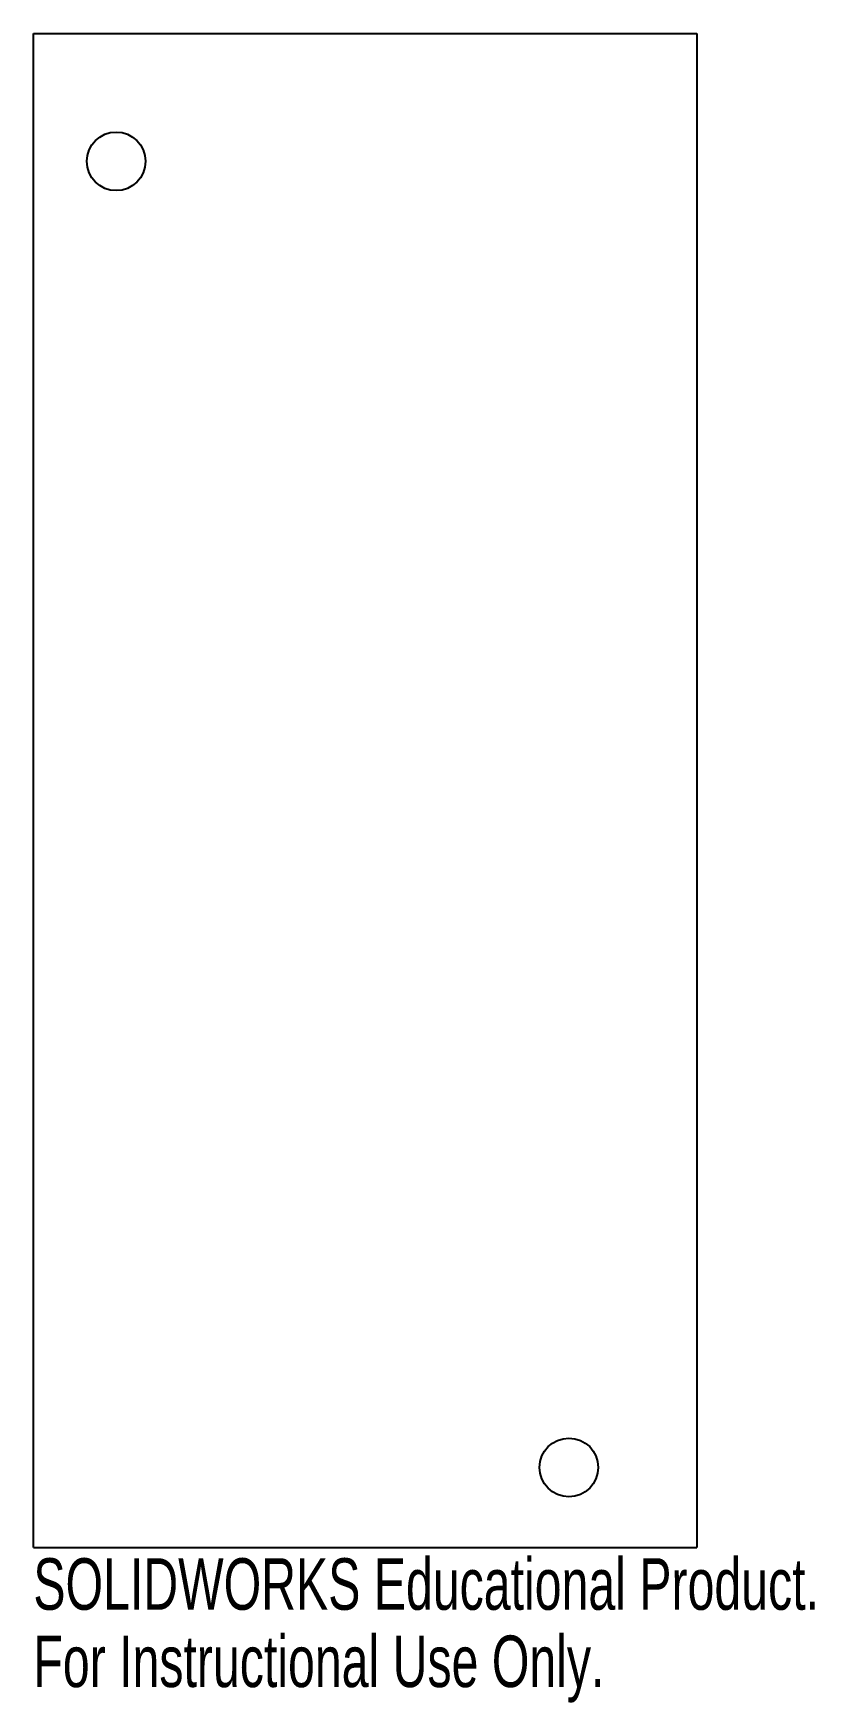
# Model space of a CAD drawing. Header units: millimetres. Extents: x -71 to 2, y -161 to -4.
import ezdxf

# ---------------------------------------------------------------- set-up
doc = ezdxf.new("R2010")
doc.units = ezdxf.units.MM
doc.styles.add('SLDTEXTSTYLE0', font='TXT', dxfattribs={"width": 0.7})

msp = doc.modelspace()

# ---------------------------------------------------------------- linework, layer by layer
at = {"color": 7, "linetype": 'Continuous', "lineweight": 25}
for p, q in [((-71.35, -4), (-9.12, -4)), ((-71.35, -146), (-71.35, -4)), ((-9.12, -4), (-9.12, -146)), ((-71.35, -146), (-9.12, -146))]:
    msp.add_line(p, q, dxfattribs=at)
for centre in [(-63.58, -16), (-21.12, -138.5)]:
    msp.add_circle(centre, 2.75, dxfattribs=at)

# ---------------------------------------------------------------- texts
at = {"color": 7, "linetype": 'Continuous', "char_height": 4.8336, "attachment_point": 1, "style": 'SLDTEXTSTYLE0'}
for s, insert in [('SOLIDWORKS Educational Product.', (-71.35, -147.02)), ('For Instructional Use Only.', (-71.35, -154.27))]:
    msp.add_mtext(s, dxfattribs=dict(at, insert=insert))

doc.saveas('drawing.dxf')
